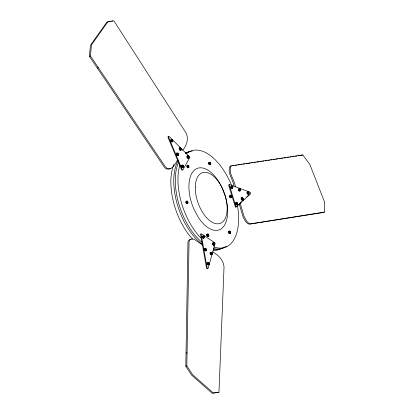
<?xml version="1.0" encoding="UTF-8"?>
<svg xmlns="http://www.w3.org/2000/svg" width="414" height="414" viewBox="0 0 414 414"><rect width="100%" height="100%" fill="white"/><g stroke="black" fill="none" stroke-linecap="round" stroke-linejoin="round"><path stroke-width="0.62" d="M239.292 204.185L242.966 216.579C244.488 219.425 245.781 223.353 249.238 224.233L323.453 212.454L324.498 212.087L324.617 202.229L309.843 164.456L302.789 154.924L231.131 165.797C227.69 172.736 234.929 180.209 235.38 187.087M212.718 251.955C218.457 254.941 223.369 260.22 224.036 266.87L218.959 392.275L212.216 393.3L191.547 375.063L185.798 366.23L187.956 242.573C187.858 240.813 189.286 239.235 191.071 239.354M218.959 392.275L213.262 392.933L192.593 374.696L186.838 365.862L189.048 241.569C189.302 239.013 192.267 238.531 194.238 239.328L202.684 245.104M203.553 238.19L203.569 237.32L203.942 237.191L203.926 238.06L203.269 237.998L203.647 237.869L203.662 236.999M203.295 236.72L203.667 236.585L203.683 235.716L203.31 235.845L203.574 236.911L204.542 237.186L204.159 237.729L203.569 237.32M203.947 236.777L203.962 235.908L203.59 236.042M206.545 250.201L206.172 250.33L205.587 249.513L205.318 248.452L205.696 248.317L205.68 249.187L204.713 248.912L204.702 249.326L205.67 249.601L205.422 250.755L206.182 250.734L206.545 250.201L205.955 249.792L205.939 250.661M206.177 249.916L206.555 249.787L205.96 249.383L205.975 248.509L205.603 248.643M208.04 233.962L207.668 234.091L207.652 234.966L208.025 234.831L207.792 233.889L207.016 234.738L207.424 234.836L208.004 236.115L207.626 236.244A0.895 0.466 70.7 0 1 207.398 236.171M207.911 236.435L207.926 235.566L208.299 235.437L208.283 236.306L207.911 236.435L207.642 235.375L208.019 235.245L208.004 236.115M207.668 234.091L207.931 235.157L208.899 235.431L208.527 235.561L208.822 236.156L208.283 236.306M208.304 235.023L208.32 234.153L207.947 234.288M209.815 164.689L209.831 163.82L210.798 164.094L210.436 164.632L209.67 164.653L209.924 163.499L208.92 162.992L209.339 162.681L209.929 163.085L209.945 162.216L209.339 162.681M210.798 164.094L210.426 164.229L209.836 163.411L209.572 162.35L209.945 162.216M208.258 264.846L208.273 263.977L208.646 263.847L208.63 264.717L208.258 264.846L207.973 264.655L208.351 264.52L208.366 263.651L207.988 263.785M207.999 263.371L208.371 263.242L208.387 262.373L208.014 262.502L208.278 263.563L209.246 263.837L208.873 263.972L209.168 264.567L208.63 264.717M210.188 164.56L210.203 163.69M210.431 163.815L210.804 163.685L210.214 163.276L210.229 162.407L209.851 162.542M208.651 263.433L208.666 262.564L208.294 262.693M211.254 254.682L211.269 253.813L212.237 254.087L211.875 254.626L211.114 254.646L211.363 253.492L210.359 252.985L210.778 252.675L211.368 253.078L211.383 252.209L210.778 252.675M211.275 253.404L211.29 252.535L211.668 252.4L212.242 253.678L211.275 253.404L212.242 253.678M211.626 254.553L211.642 253.684M211.652 253.27L211.668 252.4M213.629 245.083L213.645 244.213L214.022 244.084L214.007 244.953L213.629 245.083L213.35 244.891L213.722 244.762L213.738 243.893L213.365 244.022M213.37 243.608L213.748 243.479L213.764 242.609L213.386 242.739L213.655 243.805L214.623 244.079L214.25 244.208L214.54 244.803L214.007 244.953M214.028 243.67L214.043 242.801L213.671 242.935M170.93 168.301C168.84 169.709 165.703 169.44 164.327 167.147L89.383 56.325L90.433 45.302L106.874 22.092L110.398 21.476M177.466 159.644C175.831 163.918 170.408 172.959 165.372 166.78L90.423 55.957L91.478 44.935L107.919 21.725L113.793 20.7L186.165 133.163C188.903 138.923 186.636 145.562 182.776 150.235M172.41 139.782L171.727 140.46L172.41 139.782L171.779 139.404L171.117 139.756L171.955 140.589L171.272 141.272L171.51 141.645L172.193 140.962L172.7 141.748L172.327 141.883L172.917 141.174L172.654 140.155L171.965 140.832L172.654 140.155M176.788 153.17L177.296 153.956L177.979 153.273L177.347 152.895L176.685 153.247L177.016 153.294L176.938 154.986L177.451 155.007L177.761 154.453L178.268 155.24L177.451 155.007M180.426 149.739L181.244 149.977L180.737 149.19L180.426 149.739L179.914 149.718L180.126 148.947L179.66 147.979L180.323 147.627L180.959 148.005L180.271 148.688L179.764 147.901M178.268 155.24L177.896 155.374L178.491 154.665L178.222 153.646L177.534 154.329L178.222 153.646M179.619 148.16L179.992 148.031L180.188 149.366L179.816 149.495M181.016 149.847L181.467 149.402L181.197 148.378L180.514 149.061L180.871 150.106L180.364 149.319L180.737 149.19M182.108 165.222L182.615 166.009L183.298 165.326L182.667 164.948L182.005 165.3L182.336 165.352L182.258 167.039L182.771 167.059L183.081 166.511L183.588 167.297L182.771 167.059M183.361 167.168L183.806 166.723L183.537 165.698L182.853 166.381L183.216 167.427L183.588 167.297M187.382 155.892L187.889 156.678L188.572 156L187.94 155.623L187.273 155.974L187.609 156.021L187.532 157.708L188.044 157.729L188.354 157.18L188.862 157.967L188.044 157.729M188.634 157.837L189.079 157.392L188.81 156.373L188.127 157.051L188.484 158.101L187.982 157.315L188.354 157.18M188.525 165.471L187.842 166.154L188.525 165.471L187.894 165.093L187.226 165.445L187.563 165.496L187.485 167.184L187.997 167.204L188.308 166.656L188.815 167.442L187.997 167.204M188.587 167.313L189.032 166.868L188.763 165.843L188.08 166.526L188.437 167.572L187.935 166.785L188.308 166.656M203.667 236.585L203.072 236.182L202.658 236.492L203.067 236.591L203.647 237.869M203.072 236.182L203.683 235.716M202.7 236.311L204.537 237.595L203.926 238.06M204.713 248.912L205.696 248.317M208.371 263.242L207.776 262.833L207.362 263.149L207.771 263.247L208.351 264.52M207.776 262.833L208.387 262.373M213.748 243.479L213.153 243.075L212.739 243.385L213.148 243.484L213.722 244.762M213.153 243.075L213.764 242.609M230.293 233.16L230.738 232.709L230.469 231.69L229.786 232.373L230.148 233.418L229.641 232.632L230.013 232.497L230.334 233.429L229.19 233.03L229.775 232.13L229.268 231.343L228.895 231.473L229.599 230.94L230.231 231.317L229.547 232L229.04 231.214M171.272 141.272L171.955 140.589M171.51 141.645L172.193 140.962M176.84 154.764L177.523 154.08L177.016 153.294M177.296 153.956L177.979 153.273M177.213 154.634L177.523 154.08M180.188 149.366L180.499 148.817L179.992 148.031M177.078 155.136L177.761 154.453M180.054 149.868L180.364 149.319M180.514 149.061L181.197 148.378M187.428 157.491L188.111 156.808L187.609 156.021M187.889 156.678L188.572 156M182.533 166.687L182.843 166.138L182.336 165.352M187.801 157.356L188.111 156.808M182.398 167.189L183.081 166.511M187.666 157.863L187.982 157.315M182.853 166.381L183.537 165.698M188.127 157.051L188.81 156.373M187.382 166.966L188.07 166.283L187.563 165.496M187.759 166.832L188.07 166.283M187.625 167.339L187.935 166.785M188.08 166.526L188.763 165.843M229.547 232L230.231 231.317M229.087 232.808L229.775 232.13M229.33 233.18L229.641 232.632M229.703 233.051L230.013 232.497M229.786 232.373L230.469 231.69M207.481 268.686L207 268.826L206.534 268.039L200.557 234.417A0.549 0.285 70.7 0 1 200.552 234.127L200.919 233.946M182.279 170.149L181.798 170.154A0.554 0.29 70.6 0 1 181.606 169.792L168.043 137.479L168.022 136.62L168.539 136.604M241.647 201.613L235.597 207.16A0.549 0.285 70.7 0 1 235.431 207.202L228.719 185.467L228.776 184.727A0.554 0.29 70.7 0 1 229.014 184.753M243.039 200.335L243.97 199.481M246.765 196.919L249.088 194.787M186.357 202.674L188.018 202.332L187.966 203.233L187.159 203.543L187.537 203.414L187.252 202.456L186.357 202.674L186.833 201.049L187.118 202.006L186.745 202.136M229.967 196.769L231.633 196.433L231.576 197.333L230.774 197.644L231.147 197.514L230.862 196.557L229.967 196.769L229.832 196.319L230.727 196.107L230.448 195.149L230.21 196.189M172.7 141.748L171.882 141.51M231.079 187.19L231.975 186.973L231.695 186.015L231.115 187.418L232.109 187.428L232.161 188.556L232.823 188.204L232.88 187.304L231.985 187.521L232.264 188.473M239.437 190.021L239.716 190.973L240.524 190.663L240.581 189.767L238.914 190.098L238.78 189.648L239.675 189.436L239.39 188.479L239.152 189.519M249.016 192.655L247.872 192.908L247.696 191.868L248.457 191.853L249.016 192.655L248.121 192.867L247.836 191.91M247.722 192.857L248.245 192.774L247.965 191.817L247.386 193.219L248.379 193.229L248.664 194.182L247.857 193.312L247.484 193.441M236.125 202.384L236.994 202.286L237.553 203.088L237.175 203.217L237.31 203.672L236.787 203.75L236.968 204.79L236.539 203.791L235.918 203.652L236.497 202.249L236.782 203.207L236.41 203.341L236.125 202.384L236.497 202.249M248.912 194.145L249.15 193.105L248.255 193.317L248.291 194.316L248.912 194.145L248.628 193.188M241.626 199.263L243.292 198.932L243.235 199.827L242.433 200.138L242.806 200.009L242.521 199.051L241.626 199.263L241.491 198.813L242.387 198.601L242.107 197.644L241.864 198.684M237.072 204.707L237.631 204.438L237.683 203.538L236.539 203.791M89.383 56.325L90.423 55.957M97.3 68.036L98.346 67.673M180.582 148.14L180.959 148.005M180.126 148.947L180.499 148.817M180.871 150.106L181.244 149.977M188.484 158.101L188.862 157.967M183.298 165.326L182.926 165.46L183.164 165.833M182.465 166.268L182.843 166.138M188.437 167.572L188.815 167.442M209.929 163.085L208.961 162.811M209.836 163.411L210.214 163.276M209.551 163.628L209.924 163.499M302.789 154.924L300.492 155.483M187.081 201.007L186.46 201.178L186.988 202.094L187.366 201.965L187.081 201.007L187.889 201.882L187.511 202.011L187.645 202.467L187.123 202.549L187.407 203.507M231.695 186.015L231.317 186.15L232.187 186.052L232.746 186.854L231.85 187.066L231.566 186.109M187.645 202.467L188.018 202.332M231.85 187.066L232.746 186.854M231.214 187.64L232.109 187.428M231.985 187.521L232.88 187.304M240.446 189.312L239.551 189.524L240.446 189.312L239.887 188.51L239.266 188.572M239.675 189.436L238.78 189.648M238.914 190.098L239.809 189.886L240.094 190.844L239.287 189.969M239.716 190.973L239.68 189.979L240.581 189.767M230.691 195.108L230.07 195.279L230.603 196.195L231.498 195.982L230.691 195.108L230.976 196.065L231.498 195.982M230.727 196.107L229.832 196.319M230.603 196.195L230.976 196.065M231.022 197.607L230.738 196.65L231.633 196.433M247.588 191.951L247.965 191.817M248.255 193.317L249.15 193.105M242.35 197.602L241.729 197.773L242.262 198.689L243.158 198.477L242.35 197.602L242.635 198.56L243.158 198.477M242.387 198.601L241.491 198.813M242.262 198.689L242.635 198.56M242.676 200.102L242.397 199.144L243.292 198.932M236.653 203.3L237.031 203.171L236.746 202.213M236.021 203.874L236.917 203.662L237.201 204.614L236.824 204.749M237.31 203.672L237.683 203.538M204.159 237.729L204.537 237.595M230.148 233.418L230.52 233.284M204.702 249.326L205.67 249.601M205.587 249.513L205.96 249.383M315.608 213.702L316.653 213.334M211.011 252.343L211.383 252.209M211.368 253.078L210.4 252.804M211.363 253.492L210.395 253.218M212.237 254.087L211.864 254.222L211.87 253.808M186.026 353.158L187.066 352.795M185.798 366.23L186.838 365.862M111.573 21.269L112.748 21.067M186.222 202.218L187.889 201.882M231.452 187.056L231.975 186.973M247.349 192.986L247.872 192.908M247.857 193.312L248.379 193.229M235.887 203.419L237.553 203.088M324.498 212.087L250.284 223.865C246.827 222.986 245.533 219.063 244.006 216.212L240.151 203.202M295.467 156.238L296.724 156.047M297.976 155.861L299.234 155.669M231.354 165.967L230.086 166.164C226.732 172.674 233.382 179.774 233.967 186.212M232.627 165.776L233.894 165.584M235.162 165.393L236.435 165.196M237.703 165.005L239.608 164.715M240.876 164.524L242.149 164.332M243.416 164.135L244.69 163.944M245.957 163.753L250.403 163.08M251.671 162.883L252.944 162.692M254.212 162.5L255.479 162.309M256.752 162.112L258.657 161.822M259.925 161.631L261.198 161.439M262.466 161.248L263.734 161.051M265.007 160.86L266.911 160.57M268.179 160.378L269.447 160.187M270.72 159.995L271.988 159.799M273.261 159.607L274.529 159.416M275.796 159.224L277.701 158.935M278.974 158.738L280.242 158.546M281.515 158.355L282.783 158.164M284.051 157.967L285.955 157.682M287.228 157.486L288.496 157.294M289.769 157.103L291.037 156.911M292.305 156.715L294.209 156.425M231.147 197.514L230.339 196.64M187.537 203.414L186.73 202.539M232.394 188.38L231.586 187.511M242.806 200.009L241.999 199.134M237.201 204.614L236.394 203.745M207.43 234.427L208.025 234.831M207.057 234.557L208.894 235.84M212.78 243.204L214.612 244.488M205.085 248.783L205.68 249.187M207.404 262.968L209.241 264.251M210.229 162.407L210.804 163.685M209.908 164.368L209.329 163.09M208.32 234.153L208.899 235.431M214.043 242.801L214.623 244.079M203.962 235.908L204.542 237.186M205.975 248.509L206.555 249.787M211.347 254.362L210.767 253.083M205.654 250.47L205.08 249.192M208.666 262.564L209.246 263.837M188.199 156.13L188.437 156.502M172.038 139.911L172.276 140.284M177.606 153.403L177.844 153.775M188.153 165.605L188.391 165.978M187.754 155.762L188.261 156.549M188.499 156.922L189.007 157.708M180.142 147.772L180.649 148.559M180.887 148.931L181.394 149.718M171.593 139.544L172.1 140.33M172.343 140.703L172.845 141.49M187.708 165.238L188.215 166.024M188.453 166.392L188.96 167.178M229.413 231.079L229.92 231.866M230.158 232.238L230.665 233.025M177.166 153.035L177.668 153.822M177.911 154.194L178.418 154.981M182.481 165.088L182.988 165.874M183.226 166.247L183.733 167.033M248.643 192.784L248.778 193.24M240.068 189.446L240.203 189.897M242.785 198.611L242.92 199.062M232.373 186.983L232.502 187.438M231.126 196.112L231.26 196.567M229.465 232.678L229.268 231.343A1.299 0.678 70.7 0 0 228.538 232.554A1.299 0.678 70.7 0 0 229.879 233.47M171.644 141.138L171.448 139.803A1.299 0.678 70.6 0 0 170.718 141.019A1.299 0.678 70.6 0 0 172.058 141.935M222.753 189.55L222.323 188.401A32.639 17.041 70.7 0 0 194.932 169.688A32.639 17.041 70.7 0 0 194.228 209.815L198.161 217.065A32.639 17.041 70.7 0 0 221.625 228.528A32.639 17.041 70.7 0 0 225.299 196.381L222.965 190.119M248.209 191.78L248.493 192.738M239.639 188.437L239.923 189.395M240.058 189.85L240.337 190.802M242.77 199.015L243.054 199.967M231.938 185.979L232.223 186.937M232.357 187.387L232.642 188.344M237.165 203.621L237.445 204.578M231.11 196.515L231.395 197.473M187.501 202.415L187.78 203.372M226.52 246.113A51.113 26.682 70.7 0 1 213.36 248.493M202.058 242.376A51.113 26.682 70.7 0 1 178.46 162.469M185.782 153.221A51.113 26.682 70.7 0 1 192.293 151.053M224.466 247.029A51.113 26.682 70.7 0 1 213.727 249.419M202.85 244.69A51.113 26.682 70.7 0 1 178.211 160.409M185.374 153.118A51.113 26.682 70.7 0 1 189.596 151.731M237.491 205.825A51.113 26.682 70.7 0 1 213.722 246.842M201.473 238.526A51.113 26.682 70.7 0 1 179.847 165.057M186.445 153.806A51.113 26.682 70.7 0 1 231.768 185.819M219.322 249.337A51.113 26.682 70.7 0 1 213.298 250.63M192.577 239.157A51.113 26.682 70.7 0 1 174.02 164.032M185.441 153.014A51.113 26.682 70.7 0 1 186.683 152.756M208.418 264.831A1.299 0.678 70.7 0 1 207.083 263.915A1.299 0.678 70.7 0 1 207.781 262.673M207.745 264.582A0.895 0.466 70.7 0 1 207.295 263.878M207.228 263.444A0.895 0.466 70.7 0 1 207.507 262.952M213.795 245.067A1.299 0.678 70.7 0 1 212.454 244.151A1.299 0.678 70.7 0 1 213.153 242.914M213.122 244.819A0.895 0.466 70.7 0 1 212.672 244.12M212.605 243.68A0.895 0.466 70.7 0 1 212.682 243.339M203.828 237.677A1.299 0.678 70.7 0 1 203.036 238.283A1.299 0.678 70.7 0 1 202.286 236.622A1.299 0.678 70.7 0 1 203.077 236.021M202.591 237.227A0.895 0.466 70.7 0 1 202.601 236.451M203.522 237.077A0.895 0.466 70.7 0 1 203.584 237.512M211.528 254.17A1.299 0.678 70.7 0 1 210.736 254.776A1.299 0.678 70.7 0 1 209.986 253.114A1.299 0.678 70.7 0 1 210.778 252.514M211.212 254.346A0.895 0.466 70.7 0 1 210.747 254.424M210.483 254.134A0.895 0.466 70.7 0 1 210.291 253.72M205.727 250.775A1.299 0.678 70.7 0 1 204.387 249.859A1.299 0.678 70.7 0 1 205.085 248.623M205.054 250.532A0.895 0.466 70.7 0 1 204.552 249.606A0.895 0.466 70.7 0 1 204.816 248.902M171.122 141.402A0.895 0.466 70.6 0 1 170.93 140.983M170.946 140.206A0.895 0.466 70.6 0 1 171.148 140.056M182.947 167.479A1.299 0.678 70.6 0 1 181.606 166.563A1.299 0.678 70.6 0 1 182.305 165.326M182.274 167.23A0.895 0.466 70.6 0 1 181.772 166.304A0.895 0.466 70.6 0 1 182.036 165.6M188.215 158.148A1.299 0.678 70.6 0 1 186.999 157.553A1.299 0.678 70.6 0 1 187.19 155.887M187.811 157.982A0.895 0.466 70.6 0 1 187.547 157.905M187.283 157.62A0.895 0.466 70.6 0 1 187.092 157.201M177.627 155.426A1.299 0.678 70.6 0 1 176.292 154.51A1.299 0.678 70.6 0 1 176.99 153.273M176.504 154.474A0.895 0.466 70.6 0 1 176.514 153.697M180.602 150.158A1.299 0.678 70.6 0 1 179.267 149.242A1.299 0.678 70.6 0 1 179.966 148.005M179.93 149.915A0.895 0.466 70.6 0 1 179.666 149.625M179.479 149.211A0.895 0.466 70.6 0 1 179.692 148.284M180.219 148.647A0.895 0.466 70.6 0 1 180.411 149.061M248.462 193.773A1.299 0.678 70.7 0 1 247.67 194.373A1.299 0.678 70.7 0 1 246.915 192.717A1.299 0.678 70.7 0 1 247.712 192.117M247.412 193.736A0.895 0.466 70.7 0 1 247.437 192.391M231.788 188.686A1.299 0.678 70.7 0 1 230.665 187.226A1.299 0.678 70.7 0 1 231.436 186.316M232.192 187.972A1.299 0.678 70.7 0 1 232.078 188.468M231.669 188.298A0.895 0.466 70.7 0 1 231.405 188.22M231.141 187.935A0.895 0.466 70.7 0 1 230.95 187.516M236.88 204.702A1.299 0.678 70.7 0 1 235.545 203.786A1.299 0.678 70.7 0 1 236.244 202.544M236.208 204.454A0.895 0.466 70.7 0 1 235.773 202.974M239.887 190.435A1.299 0.678 70.7 0 1 239.095 191.035A1.299 0.678 70.7 0 1 238.345 189.374A1.299 0.678 70.7 0 1 239.137 188.774M239.571 190.606A0.895 0.466 70.7 0 1 238.842 190.393M238.65 189.979A0.895 0.466 70.7 0 1 238.666 189.203M242.604 199.6A1.299 0.678 70.7 0 1 241.812 200.2A1.299 0.678 70.7 0 1 241.057 198.539A1.299 0.678 70.7 0 1 241.854 197.939M242.081 199.921A0.895 0.466 70.7 0 1 241.817 199.843M241.553 199.558A0.895 0.466 70.7 0 1 241.362 199.144M241.378 198.368A0.895 0.466 70.7 0 1 241.579 198.213M230.945 197.1A1.299 0.678 70.7 0 1 230.153 197.706A1.299 0.678 70.7 0 1 229.397 196.045A1.299 0.678 70.7 0 1 230.194 195.444M230.427 197.426A0.895 0.466 70.7 0 1 230.158 197.349M229.894 197.064A0.895 0.466 70.7 0 1 229.708 196.65M229.206 233.222A0.895 0.466 70.7 0 1 228.942 232.937M228.751 232.518A0.895 0.466 70.7 0 1 228.766 231.742M228.968 231.592A0.895 0.466 70.7 0 1 229.232 231.669M229.496 231.954A0.895 0.466 70.7 0 1 229.687 232.373M208.071 236.42A1.299 0.678 70.7 0 1 206.855 235.825A1.299 0.678 70.7 0 1 207.041 234.153M207.135 235.887A0.895 0.466 70.7 0 1 206.948 235.473M206.881 235.033A0.895 0.466 70.7 0 1 206.959 234.697M187.216 203.497A1.299 0.678 70.7 0 1 185.881 202.581A1.299 0.678 70.7 0 1 186.579 201.344M186.548 203.248A0.895 0.466 70.7 0 1 186.109 201.773M188.173 167.623A1.299 0.678 70.7 0 1 186.952 167.028A1.299 0.678 70.7 0 1 187.144 165.357M187.237 167.09A0.895 0.466 70.7 0 1 187.045 166.676M209.976 164.674A1.299 0.678 70.7 0 1 208.64 163.758A1.299 0.678 70.7 0 1 209.339 162.521M209.303 164.43A0.895 0.466 70.7 0 1 209.044 164.141M208.853 163.727A0.895 0.466 70.7 0 1 208.868 162.95M189.783 157.465L182.864 169.947L182.383 169.952A0.554 0.29 70.6 0 1 182.191 169.585L168.627 137.272L168.669 136.33L169.124 136.397L189.514 156.792A0.549 0.285 70.6 0 1 189.679 157.035L189.783 157.465M229.247 184.804L236.016 206.995A0.549 0.285 70.7 0 0 236.182 206.953L250.605 193.731L250.656 192.924L250.154 192.205L229.599 184.551A0.554 0.29 70.7 0 0 229.361 184.525L229.247 184.804M215.052 243.805L208.066 268.484L207.693 268.681L207.119 267.832L201.142 234.21A0.549 0.285 70.7 0 1 201.142 233.926L201.504 233.739L214.669 242.733L215.094 243.463A0.554 0.29 70.7 0 1 215.047 243.805M195.299 187.169A26.874 14.029 70.7 0 0 218.866 223.746A26.874 14.029 70.7 0 0 219.57 183.283A26.874 14.029 70.7 0 0 195.299 187.169"/></g></svg>
